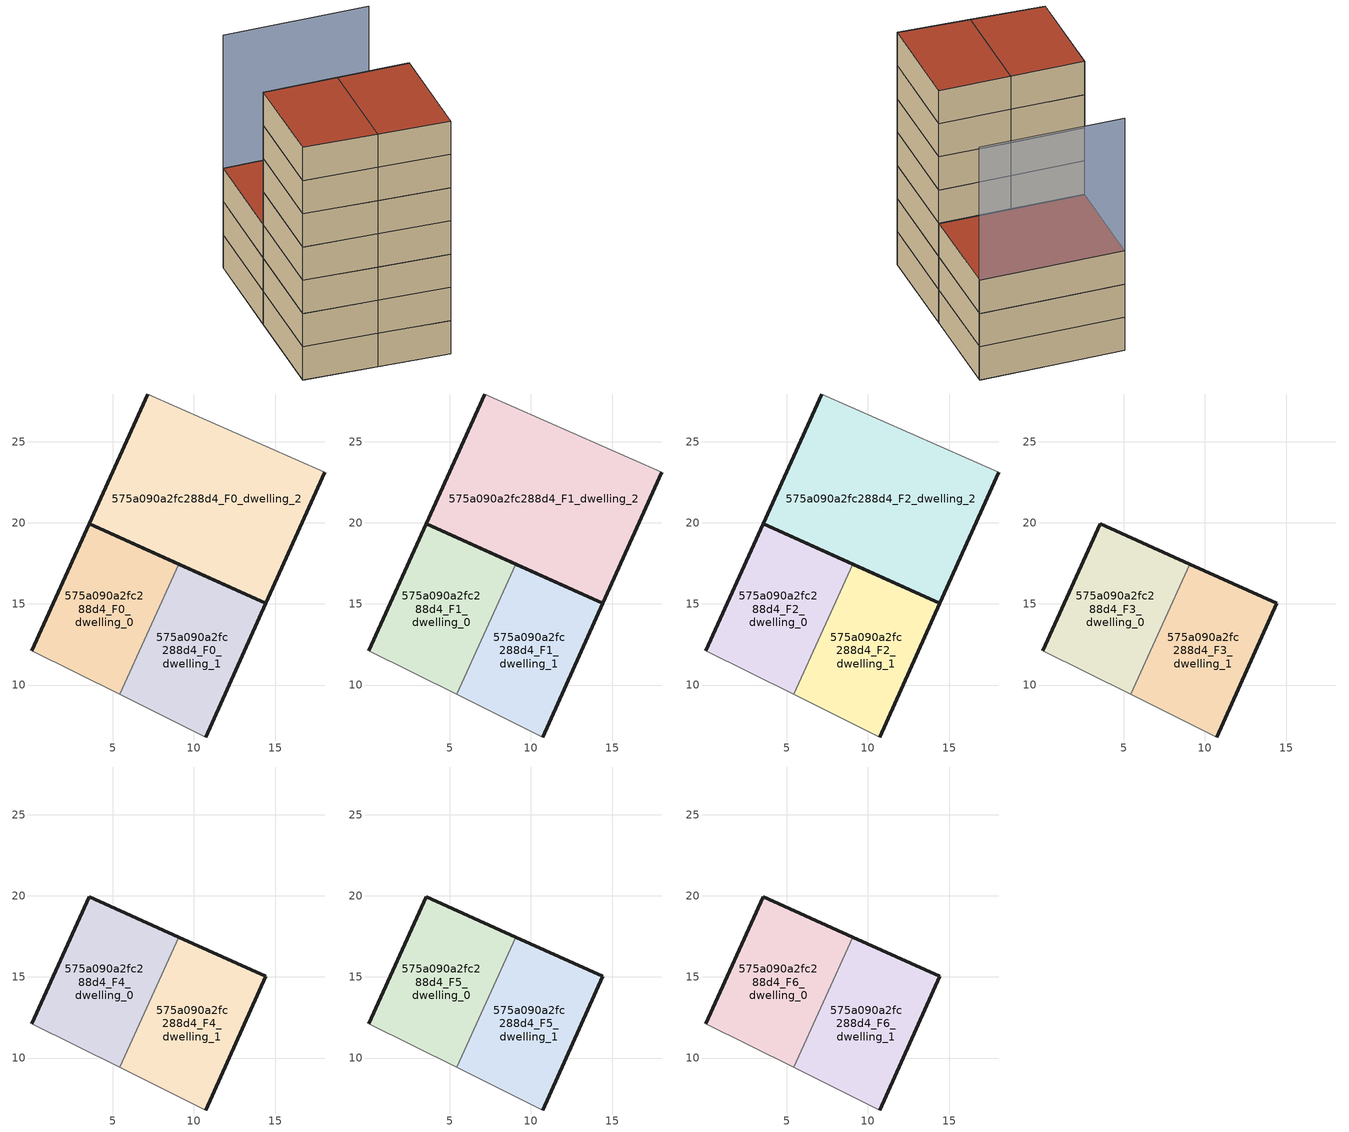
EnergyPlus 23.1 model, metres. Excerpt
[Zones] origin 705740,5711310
575a090a2fc288d4_F0_dwelling_0
 floor ground (EU_floor_Construction): 5.44,9.42 9.05,17.46 3.53,19.94 0,12.12 z0
 wall outside (EU_wall_Construction): 0,12.12 3.53,19.94 9.05,17.46 z0:3
 wall adiabatic (EU_wall_Construction): 5.44,9.42 0,12.12 z0:3
 wall to 575a090a2fc288d4_F0_dwelling_1 (EU_wall_Construction): 9.05,17.46 5.44,9.42 z0:3
575a090a2fc288d4_F0_dwelling_1
 floor ground (EU_floor_Construction): 10.74,6.8 14.44,15.04 9.05,17.46 5.44,9.42 z0
 wall outside (EU_wall_Construction): 9.05,17.46 14.44,15.04 10.74,6.8 z0:3
 wall adiabatic (EU_wall_Construction): 10.74,6.8 5.44,9.42 z0:3
575a090a2fc288d4_F0_dwelling_2
 floor ground (EU_floor_Construction): 14.44,15.04 18.07,23.11 7.15,27.95 3.53,19.94 z0
 wall outside (EU_wall_Construction): 18.07,23.11 14.44,15.04 3.53,19.94 7.15,27.95 z0:3
 wall adiabatic (EU_wall_Construction): 7.15,27.95 18.07,23.11 z0:3
575a090a2fc288d4_F1_dwelling_0
 floor to 575a090a2fc288d4_F0_dwelling_0 (EU_floor_Construction): 5.44,9.42 9.05,17.46 3.53,19.94 0,12.12 z3
 wall outside (EU_wall_Construction): 0,12.12 3.53,19.94 9.05,17.46 z3:6
 wall adiabatic (EU_wall_Construction): 5.44,9.42 0,12.12 z3:6
 wall to 575a090a2fc288d4_F1_dwelling_1 (EU_wall_Construction): 9.05,17.46 5.44,9.42 z3:6
575a090a2fc288d4_F1_dwelling_1
 floor to 575a090a2fc288d4_F0_dwelling_1 (EU_floor_Construction): 10.74,6.8 14.44,15.04 9.05,17.46 5.44,9.42 z3
 wall outside (EU_wall_Construction): 9.05,17.46 14.44,15.04 10.74,6.8 z3:6
 wall adiabatic (EU_wall_Construction): 10.74,6.8 5.44,9.42 z3:6
575a090a2fc288d4_F1_dwelling_2
 floor to 575a090a2fc288d4_F0_dwelling_2 (EU_floor_Construction): 14.44,15.04 18.07,23.11 7.15,27.95 3.53,19.94 z3
 wall outside (EU_wall_Construction): 18.07,23.11 14.44,15.04 3.53,19.94 7.15,27.95 z3:6
 wall adiabatic (EU_wall_Construction): 7.15,27.95 18.07,23.11 z3:6
575a090a2fc288d4_F2_dwelling_0
 floor to 575a090a2fc288d4_F1_dwelling_0 (EU_floor_Construction): 5.44,9.42 9.05,17.46 3.53,19.94 0,12.12 z6
 wall outside (EU_wall_Construction): 0,12.12 3.53,19.94 9.05,17.46 z6:9
 wall adiabatic (EU_wall_Construction): 5.44,9.42 0,12.12 z6:9
 wall to 575a090a2fc288d4_F2_dwelling_1 (EU_wall_Construction): 9.05,17.46 5.44,9.42 z6:9
575a090a2fc288d4_F2_dwelling_1
 floor to 575a090a2fc288d4_F1_dwelling_1 (EU_floor_Construction): 10.74,6.8 14.44,15.04 9.05,17.46 5.44,9.42 z6
 wall outside (EU_wall_Construction): 9.05,17.46 14.44,15.04 10.74,6.8 z6:9
 wall adiabatic (EU_wall_Construction): 10.74,6.8 5.44,9.42 z6:9
575a090a2fc288d4_F2_dwelling_2
 floor to 575a090a2fc288d4_F1_dwelling_2 (EU_floor_Construction): 14.44,15.04 18.07,23.11 7.15,27.95 3.53,19.94 z6
 wall outside (EU_wall_Construction): 18.07,23.11 14.44,15.04 3.53,19.94 7.15,27.95 z6:9
 wall adiabatic (EU_wall_Construction): 7.15,27.95 18.07,23.11 z6:9
 roof outside (EU_roof_Construction): 18.07,23.11 14.44,15.04 3.53,19.94 7.15,27.95 z9
575a090a2fc288d4_F3_dwelling_0
 floor to 575a090a2fc288d4_F2_dwelling_0 (EU_floor_Construction): 5.44,9.42 9.05,17.46 3.53,19.94 0,12.12 z9
 wall outside (EU_wall_Construction): 0,12.12 3.53,19.94 9.05,17.46 z9:12
 wall adiabatic (EU_wall_Construction): 5.44,9.42 0,12.12 z9:12
 wall to 575a090a2fc288d4_F3_dwelling_1 (EU_wall_Construction): 9.05,17.46 5.44,9.42 z9:12
575a090a2fc288d4_F3_dwelling_1
 floor to 575a090a2fc288d4_F2_dwelling_1 (EU_floor_Construction): 10.74,6.8 14.44,15.04 9.05,17.46 5.44,9.42 z9
 wall outside (EU_wall_Construction): 9.05,17.46 14.44,15.04 10.74,6.8 z9:12
 wall adiabatic (EU_wall_Construction): 10.74,6.8 5.44,9.42 z9:12
575a090a2fc288d4_F4_dwelling_0
 floor to 575a090a2fc288d4_F3_dwelling_0 (EU_floor_Construction): 5.44,9.42 9.05,17.46 3.53,19.94 0,12.12 z12
 wall outside (EU_wall_Construction): 0,12.12 3.53,19.94 9.05,17.46 z12:15
 wall adiabatic (EU_wall_Construction): 5.44,9.42 0,12.12 z12:15
 wall to 575a090a2fc288d4_F4_dwelling_1 (EU_wall_Construction): 9.05,17.46 5.44,9.42 z12:15
575a090a2fc288d4_F4_dwelling_1
 floor to 575a090a2fc288d4_F3_dwelling_1 (EU_floor_Construction): 10.74,6.8 14.44,15.04 9.05,17.46 5.44,9.42 z12
 wall outside (EU_wall_Construction): 9.05,17.46 14.44,15.04 10.74,6.8 z12:15
 wall adiabatic (EU_wall_Construction): 10.74,6.8 5.44,9.42 z12:15
575a090a2fc288d4_F5_dwelling_0
 floor to 575a090a2fc288d4_F4_dwelling_0 (EU_floor_Construction): 5.44,9.42 9.05,17.46 3.53,19.94 0,12.12 z15
 wall outside (EU_wall_Construction): 0,12.12 3.53,19.94 9.05,17.46 z15:18
 wall adiabatic (EU_wall_Construction): 5.44,9.42 0,12.12 z15:18
 wall to 575a090a2fc288d4_F5_dwelling_1 (EU_wall_Construction): 9.05,17.46 5.44,9.42 z15:18
575a090a2fc288d4_F5_dwelling_1
 floor to 575a090a2fc288d4_F4_dwelling_1 (EU_floor_Construction): 10.74,6.8 14.44,15.04 9.05,17.46 5.44,9.42 z15
 wall outside (EU_wall_Construction): 9.05,17.46 14.44,15.04 10.74,6.8 z15:18
 wall adiabatic (EU_wall_Construction): 10.74,6.8 5.44,9.42 z15:18
575a090a2fc288d4_F6_dwelling_0
 floor to 575a090a2fc288d4_F5_dwelling_0 (EU_floor_Construction): 5.44,9.42 9.05,17.46 3.53,19.94 0,12.12 z18
 wall outside (EU_wall_Construction): 0,12.12 3.53,19.94 9.05,17.46 z18:21
 wall adiabatic (EU_wall_Construction): 5.44,9.42 0,12.12 z18:21
 wall to 575a090a2fc288d4_F6_dwelling_1 (EU_wall_Construction): 9.05,17.46 5.44,9.42 z18:21
 roof outside (EU_roof_Construction): 9.05,17.46 5.44,9.42 0,12.12 3.53,19.94 z21
575a090a2fc288d4_F6_dwelling_1
 floor to 575a090a2fc288d4_F5_dwelling_1 (EU_floor_Construction): 10.74,6.8 14.44,15.04 9.05,17.46 5.44,9.42 z18
 wall outside (EU_wall_Construction): 9.05,17.46 14.44,15.04 10.74,6.8 z18:21
 wall adiabatic (EU_wall_Construction): 10.74,6.8 5.44,9.42 z18:21
 roof outside (EU_roof_Construction): 14.44,15.04 10.74,6.8 5.44,9.42 9.05,17.46 z21
shading: 18.05,23.07 7.15,27.95 z0:21
[Building]
EU S2 Campaign: North Axis=0; Terrain=City; Solar Distribution=FullExterior
[Site:Location]
London: Latitude=51.5; Longitude=-0.5; Time Zone=0; Elevation=25
[SizingPeriod:WeatherFileDays]
AnnualSizingPeriod: Begin Month=1; Begin Day of Month=1; End Month=12; End Day of Month=31; Day of Week for Start Day=Monday; Use Weather File Daylight Saving Period=No; Use Weather File Rain and Snow Indicators=No
[MATERIAL]
EU_InternalMass_Material: Roughness=MediumRough; Thickness=0.1; Conductivity=1; Density=1800; Specific Heat=900; Thermal Absorptance=0.9; Solar Absorptance=0.7; Visible Absorptance=0.7
[MATERIAL:NOMASS] Roughness=MediumRough; Thermal Absorptance=0.9; Solar Absorptance=0.7; Visible Absorptance=0.7
Name | Thermal Resistance
EU_wall_NoMass | 1.04674
EU_roof_NoMass | 4.32442
EU_floor_NoMass | 2.04616
[CONSTRUCTION]
EU_wall_Construction: EU_wall_NoMass
EU_roof_Construction: EU_roof_NoMass
EU_floor_Construction: EU_floor_NoMass
EU_InternalMass_Construction: EU_InternalMass_Material
[ZONE] Type=1; Multiplier=1; Ceiling Height=autocalculate; Floor Area=autocalculate; Part of Total Floor Area=Yes
Name | Volume
575a090a2fc288d4_F0_dwelling_0 | 158.047
575a090a2fc288d4_F1_dwelling_0; 575a090a2fc288d4_F2_dwelling_0; 575a090a2fc288d4_F3_dwelling_0; 575a090a2fc288d4_F4_dwelling_0; 575a090a2fc288d4_F5_dwelling_0; 575a090a2fc288d4_F6_dwelling_0 | 158.048
575a090a2fc288d4_F0_dwelling_1 | 158.039
575a090a2fc288d4_F1_dwelling_1; 575a090a2fc288d4_F2_dwelling_1; 575a090a2fc288d4_F3_dwelling_1; 575a090a2fc288d4_F4_dwelling_1; 575a090a2fc288d4_F5_dwelling_1; 575a090a2fc288d4_F6_dwelling_1 | 158.038
575a090a2fc288d4_F0_dwelling_2 | 316.082
575a090a2fc288d4_F1_dwelling_2; 575a090a2fc288d4_F2_dwelling_2 | 316.083
[INTERNALMASS] Construction=EU_InternalMass_Construction
Name | Zone or ZoneList | Surface Area
575a090a2fc288d4_F0_dwelling_0_EU_InternalMass | 575a090a2fc288d4_F0_dwelling_0 | 52.6825
575a090a2fc288d4_F0_dwelling_1_EU_InternalMass | 575a090a2fc288d4_F0_dwelling_1 | 52.6793
575a090a2fc288d4_F0_dwelling_2_EU_InternalMass | 575a090a2fc288d4_F0_dwelling_2 | 105.361
575a090a2fc288d4_F1_dwelling_0_EU_InternalMass | 575a090a2fc288d4_F1_dwelling_0 | 52.6825
575a090a2fc288d4_F1_dwelling_1_EU_InternalMass | 575a090a2fc288d4_F1_dwelling_1 | 52.6793
575a090a2fc288d4_F1_dwelling_2_EU_InternalMass | 575a090a2fc288d4_F1_dwelling_2 | 105.361
575a090a2fc288d4_F2_dwelling_0_EU_InternalMass | 575a090a2fc288d4_F2_dwelling_0 | 52.6825
575a090a2fc288d4_F2_dwelling_1_EU_InternalMass | 575a090a2fc288d4_F2_dwelling_1 | 52.6793
575a090a2fc288d4_F2_dwelling_2_EU_InternalMass | 575a090a2fc288d4_F2_dwelling_2 | 105.361
575a090a2fc288d4_F3_dwelling_0_EU_InternalMass | 575a090a2fc288d4_F3_dwelling_0 | 56.9402
575a090a2fc288d4_F3_dwelling_1_EU_InternalMass | 575a090a2fc288d4_F3_dwelling_1 | 153.778
575a090a2fc288d4_F4_dwelling_0_EU_InternalMass | 575a090a2fc288d4_F4_dwelling_0 | 56.9402
575a090a2fc288d4_F4_dwelling_1_EU_InternalMass | 575a090a2fc288d4_F4_dwelling_1 | 153.778
575a090a2fc288d4_F5_dwelling_0_EU_InternalMass | 575a090a2fc288d4_F5_dwelling_0 | 56.9402
575a090a2fc288d4_F5_dwelling_1_EU_InternalMass | 575a090a2fc288d4_F5_dwelling_1 | 153.778
575a090a2fc288d4_F6_dwelling_0_EU_InternalMass | 575a090a2fc288d4_F6_dwelling_0 | 56.9402
575a090a2fc288d4_F6_dwelling_1_EU_InternalMass | 575a090a2fc288d4_F6_dwelling_1 | 153.778
[OTHEREQUIPMENT] Fuel Type=Electricity; Design Level Calculation Method=Watts/Area; Power per Zone Floor Area=1; Fraction Latent=0; Fraction Radiant=0; Fraction Lost=0; Carbon Dioxide Generation Rate=0; EndUse Subcategory=EU_Step8_InternalGains
Name | Zone or ZoneList or Space or SpaceList | Schedule
EU_Step8_InternalGain_575a090a2fc288d4_F0_dwelling_0_f000 | 575a090a2fc288d4_F0_dwelling_0 | EU_Step8_GainSchedule_575a090a2fc288d4_F0_dwelling_0_f000
EU_Step8_InternalGain_575a090a2fc288d4_F0_dwelling_1_f000 | 575a090a2fc288d4_F0_dwelling_1 | EU_Step8_GainSchedule_575a090a2fc288d4_F0_dwelling_1_f000
EU_Step8_InternalGain_575a090a2fc288d4_F0_dwelling_2_f000 | 575a090a2fc288d4_F0_dwelling_2 | EU_Step8_GainSchedule_575a090a2fc288d4_F0_dwelling_2_f000
EU_Step8_InternalGain_575a090a2fc288d4_F1_dwelling_0_f000 | 575a090a2fc288d4_F1_dwelling_0 | EU_Step8_GainSchedule_575a090a2fc288d4_F1_dwelling_0_f000
EU_Step8_InternalGain_575a090a2fc288d4_F1_dwelling_1_f000 | 575a090a2fc288d4_F1_dwelling_1 | EU_Step8_GainSchedule_575a090a2fc288d4_F1_dwelling_1_f000
EU_Step8_InternalGain_575a090a2fc288d4_F1_dwelling_2_f000 | 575a090a2fc288d4_F1_dwelling_2 | EU_Step8_GainSchedule_575a090a2fc288d4_F1_dwelling_2_f000
EU_Step8_InternalGain_575a090a2fc288d4_F2_dwelling_0_f000 | 575a090a2fc288d4_F2_dwelling_0 | EU_Step8_GainSchedule_575a090a2fc288d4_F2_dwelling_0_f000
EU_Step8_InternalGain_575a090a2fc288d4_F2_dwelling_1_f000 | 575a090a2fc288d4_F2_dwelling_1 | EU_Step8_GainSchedule_575a090a2fc288d4_F2_dwelling_1_f000
EU_Step8_InternalGain_575a090a2fc288d4_F2_dwelling_2_f000 | 575a090a2fc288d4_F2_dwelling_2 | EU_Step8_GainSchedule_575a090a2fc288d4_F2_dwelling_2_f000
EU_Step8_InternalGain_575a090a2fc288d4_F3_dwelling_0_f000 | 575a090a2fc288d4_F3_dwelling_0 | EU_Step8_GainSchedule_575a090a2fc288d4_F3_dwelling_0_f000
EU_Step8_InternalGain_575a090a2fc288d4_F3_dwelling_1_f000 | 575a090a2fc288d4_F3_dwelling_1 | EU_Step8_GainSchedule_575a090a2fc288d4_F3_dwelling_1_f000
EU_Step8_InternalGain_575a090a2fc288d4_F4_dwelling_0_f000 | 575a090a2fc288d4_F4_dwelling_0 | EU_Step8_GainSchedule_575a090a2fc288d4_F4_dwelling_0_f000
EU_Step8_InternalGain_575a090a2fc288d4_F4_dwelling_1_f000 | 575a090a2fc288d4_F4_dwelling_1 | EU_Step8_GainSchedule_575a090a2fc288d4_F4_dwelling_1_f000
EU_Step8_InternalGain_575a090a2fc288d4_F5_dwelling_0_f000 | 575a090a2fc288d4_F5_dwelling_0 | EU_Step8_GainSchedule_575a090a2fc288d4_F5_dwelling_0_f000
EU_Step8_InternalGain_575a090a2fc288d4_F5_dwelling_1_f000 | 575a090a2fc288d4_F5_dwelling_1 | EU_Step8_GainSchedule_575a090a2fc288d4_F5_dwelling_1_f000
EU_Step8_InternalGain_575a090a2fc288d4_F6_dwelling_0_f000 | 575a090a2fc288d4_F6_dwelling_0 | EU_Step8_GainSchedule_575a090a2fc288d4_F6_dwelling_0_f000
EU_Step8_InternalGain_575a090a2fc288d4_F6_dwelling_1_f000 | 575a090a2fc288d4_F6_dwelling_1 | EU_Step8_GainSchedule_575a090a2fc288d4_F6_dwelling_1_f000
[ZONEVENTILATION:DESIGNFLOWRATE] Schedule=EU_AlwaysOn; Design Flow Rate Calculation Method=AirChanges/Hour; Air Changes per Hour=0.488719; Ventilation Type=Natural; Fan Pressure Rise=0; Fan Total Efficiency=1; Constant Term Coefficient=1; Temperature Term Coefficient=0; Velocity Term Coefficient=0; Velocity Squared Term Coefficient=0; Minimum Indoor Temperature=-100; Maximum Indoor Temperature=100; Delta Temperature=-100; Minimum Outdoor Temperature=-100; Maximum Outdoor Temperature=100; Maximum Wind Speed=40
Name | Zone or ZoneList or Space or SpaceList
EU_ConstantAir_575a090a2fc288d4_F0_dwelling_0 | 575a090a2fc288d4_F0_dwelling_0
EU_ConstantAir_575a090a2fc288d4_F0_dwelling_1 | 575a090a2fc288d4_F0_dwelling_1
EU_ConstantAir_575a090a2fc288d4_F0_dwelling_2 | 575a090a2fc288d4_F0_dwelling_2
EU_ConstantAir_575a090a2fc288d4_F1_dwelling_0 | 575a090a2fc288d4_F1_dwelling_0
EU_ConstantAir_575a090a2fc288d4_F1_dwelling_1 | 575a090a2fc288d4_F1_dwelling_1
EU_ConstantAir_575a090a2fc288d4_F1_dwelling_2 | 575a090a2fc288d4_F1_dwelling_2
EU_ConstantAir_575a090a2fc288d4_F2_dwelling_0 | 575a090a2fc288d4_F2_dwelling_0
EU_ConstantAir_575a090a2fc288d4_F2_dwelling_1 | 575a090a2fc288d4_F2_dwelling_1
EU_ConstantAir_575a090a2fc288d4_F2_dwelling_2 | 575a090a2fc288d4_F2_dwelling_2
EU_ConstantAir_575a090a2fc288d4_F3_dwelling_0 | 575a090a2fc288d4_F3_dwelling_0
EU_ConstantAir_575a090a2fc288d4_F3_dwelling_1 | 575a090a2fc288d4_F3_dwelling_1
EU_ConstantAir_575a090a2fc288d4_F4_dwelling_0 | 575a090a2fc288d4_F4_dwelling_0
EU_ConstantAir_575a090a2fc288d4_F4_dwelling_1 | 575a090a2fc288d4_F4_dwelling_1
EU_ConstantAir_575a090a2fc288d4_F5_dwelling_0 | 575a090a2fc288d4_F5_dwelling_0
EU_ConstantAir_575a090a2fc288d4_F5_dwelling_1 | 575a090a2fc288d4_F5_dwelling_1
EU_ConstantAir_575a090a2fc288d4_F6_dwelling_0 | 575a090a2fc288d4_F6_dwelling_0
EU_ConstantAir_575a090a2fc288d4_F6_dwelling_1 | 575a090a2fc288d4_F6_dwelling_1
[HVACTEMPLATE:THERMOSTAT] Constant Heating Setpoint=20; Constant Cooling Setpoint=50
EU_HeatOnly_575a090a2fc288d4_F0_dwelling_0; EU_HeatOnly_575a090a2fc288d4_F0_dwelling_1; EU_HeatOnly_575a090a2fc288d4_F0_dwelling_2; EU_HeatOnly_575a090a2fc288d4_F1_dwelling_0; EU_HeatOnly_575a090a2fc288d4_F1_dwelling_1; EU_HeatOnly_575a090a2fc288d4_F1_dwelling_2; EU_HeatOnly_575a090a2fc288d4_F2_dwelling_0; EU_HeatOnly_575a090a2fc288d4_F2_dwelling_1; EU_HeatOnly_575a090a2fc288d4_F2_dwelling_2; EU_HeatOnly_575a090a2fc288d4_F3_dwelling_0; EU_HeatOnly_575a090a2fc288d4_F3_dwelling_1; EU_HeatOnly_575a090a2fc288d4_F4_dwelling_0; EU_HeatOnly_575a090a2fc288d4_F4_dwelling_1; EU_HeatOnly_575a090a2fc288d4_F5_dwelling_0; EU_HeatOnly_575a090a2fc288d4_F5_dwelling_1; EU_HeatOnly_575a090a2fc288d4_F6_dwelling_0; EU_HeatOnly_575a090a2fc288d4_F6_dwelling_1
[HVACTEMPLATE:ZONE:IDEALLOADSAIRSYSTEM] System Availability Schedule=EU_AlwaysOn; Maximum Heating Supply Air Temperature=50; Minimum Cooling Supply Air Temperature=13; Maximum Heating Supply Air Humidity Ratio=0.0156; Minimum Cooling Supply Air Humidity Ratio=0.0077; Heating Limit=NoLimit; Cooling Limit=NoLimit; Heating Availability Schedule=EU_AlwaysOn; Cooling Availability Schedule=EU_CoolingOff; Dehumidification Control Type=ConstantSensibleHeatRatio; Cooling Sensible Heat Ratio=0.7; Dehumidification Setpoint=60; Humidification Control Type=None; Humidification Setpoint=30; Outdoor Air Method=None; Outdoor Air Flow Rate per Person=0.00944; Outdoor Air Flow Rate per Zone Floor Area=0; Outdoor Air Flow Rate per Zone=0; Demand Controlled Ventilation Type=None; Outdoor Air Economizer Type=NoEconomizer; Heat Recovery Type=None; Sensible Heat Recovery Effectiveness=0.7; Latent Heat Recovery Effectiveness=0.65
Name | Template Thermostat
575a090a2fc288d4_F0_dwelling_0 | EU_HeatOnly_575a090a2fc288d4_F0_dwelling_0
575a090a2fc288d4_F0_dwelling_1 | EU_HeatOnly_575a090a2fc288d4_F0_dwelling_1
575a090a2fc288d4_F0_dwelling_2 | EU_HeatOnly_575a090a2fc288d4_F0_dwelling_2
575a090a2fc288d4_F1_dwelling_0 | EU_HeatOnly_575a090a2fc288d4_F1_dwelling_0
575a090a2fc288d4_F1_dwelling_1 | EU_HeatOnly_575a090a2fc288d4_F1_dwelling_1
575a090a2fc288d4_F1_dwelling_2 | EU_HeatOnly_575a090a2fc288d4_F1_dwelling_2
575a090a2fc288d4_F2_dwelling_0 | EU_HeatOnly_575a090a2fc288d4_F2_dwelling_0
575a090a2fc288d4_F2_dwelling_1 | EU_HeatOnly_575a090a2fc288d4_F2_dwelling_1
575a090a2fc288d4_F2_dwelling_2 | EU_HeatOnly_575a090a2fc288d4_F2_dwelling_2
575a090a2fc288d4_F3_dwelling_0 | EU_HeatOnly_575a090a2fc288d4_F3_dwelling_0
575a090a2fc288d4_F3_dwelling_1 | EU_HeatOnly_575a090a2fc288d4_F3_dwelling_1
575a090a2fc288d4_F4_dwelling_0 | EU_HeatOnly_575a090a2fc288d4_F4_dwelling_0
575a090a2fc288d4_F4_dwelling_1 | EU_HeatOnly_575a090a2fc288d4_F4_dwelling_1
575a090a2fc288d4_F5_dwelling_0 | EU_HeatOnly_575a090a2fc288d4_F5_dwelling_0
575a090a2fc288d4_F5_dwelling_1 | EU_HeatOnly_575a090a2fc288d4_F5_dwelling_1
575a090a2fc288d4_F6_dwelling_0 | EU_HeatOnly_575a090a2fc288d4_F6_dwelling_0
575a090a2fc288d4_F6_dwelling_1 | EU_HeatOnly_575a090a2fc288d4_F6_dwelling_1
[SIZING:ZONE] Zone Cooling Design Supply Air Temperature Input Method=SupplyAirTemperature; Zone Cooling Design Supply Air Temperature=13; Zone Heating Design Supply Air Temperature Input Method=SupplyAirTemperature; Zone Heating Design Supply Air Temperature=50; Zone Cooling Design Supply Air Humidity Ratio=0.008; Zone Heating Design Supply Air Humidity Ratio=0.008; Cooling Design Air Flow Method=DesignDay; Cooling Design Air Flow Rate=0; Cooling Minimum Air Flow per Zone Floor Area=0.000762; Cooling Minimum Air Flow=0; Cooling Minimum Air Flow Fraction=0.2; Heating Design Air Flow Method=DesignDay; Heating Design Air Flow Rate=0; Heating Maximum Air Flow per Zone Floor Area=0.002032; Heating Maximum Air Flow=0.141576; Heating Maximum Air Flow Fraction=0.3; Account for Dedicated Outdoor Air System=No; Dedicated Outdoor Air System Control Strategy=NeutralSupplyAir; Dedicated Outdoor Air Low Setpoint Temperature for Design=autosize; Dedicated Outdoor Air High Setpoint Temperature for Design=autosize; Zone Load Sizing Method=Sensible Load Only No Latent Load; Zone Latent Cooling Design Supply Air Humidity Ratio Input Method=HumidityRatioDifference; Zone Cooling Design Supply Air Humidity Ratio Difference=0.005; Zone Latent Heating Design Supply Air Humidity Ratio Input Method=HumidityRatioDifference; Zone Humidification Design Supply Air Humidity Ratio Difference=0.005
575a090a2fc288d4_F0_dwelling_0; 575a090a2fc288d4_F0_dwelling_1; 575a090a2fc288d4_F0_dwelling_2; 575a090a2fc288d4_F1_dwelling_0; 575a090a2fc288d4_F1_dwelling_1; 575a090a2fc288d4_F1_dwelling_2; 575a090a2fc288d4_F2_dwelling_0; 575a090a2fc288d4_F2_dwelling_1; 575a090a2fc288d4_F2_dwelling_2; 575a090a2fc288d4_F3_dwelling_0; 575a090a2fc288d4_F3_dwelling_1; 575a090a2fc288d4_F4_dwelling_0; 575a090a2fc288d4_F4_dwelling_1; 575a090a2fc288d4_F5_dwelling_0; 575a090a2fc288d4_F5_dwelling_1; 575a090a2fc288d4_F6_dwelling_0; 575a090a2fc288d4_F6_dwelling_1
[SCHEDULE:CONSTANT]
Name | Hourly Value
EU_AlwaysOn | 1
EU_CoolingOff | 0
[SCHEDULE:FILE] Column Number=1; Rows to Skip at Top=0; Number of Hours of Data=8760; Column Separator=Comma; Interpolate to Timestep=No; Minutes per Item=60; Adjust Schedule for Daylight Savings=Yes
Name | File
EU_Step8_GainSchedule_575a090a2fc288d4_F0_dwelling_0_f000 | ../../schedules/575a090a2fc288d4/575a090a2fc288d4_F0_dwelling_0_f000_gain.csv
EU_Step8_GainSchedule_575a090a2fc288d4_F0_dwelling_1_f000 | ../../schedules/575a090a2fc288d4/575a090a2fc288d4_F0_dwelling_1_f000_gain.csv
EU_Step8_GainSchedule_575a090a2fc288d4_F0_dwelling_2_f000 | ../../schedules/575a090a2fc288d4/575a090a2fc288d4_F0_dwelling_2_f000_gain.csv
EU_Step8_GainSchedule_575a090a2fc288d4_F1_dwelling_0_f000 | ../../schedules/575a090a2fc288d4/575a090a2fc288d4_F1_dwelling_0_f000_gain.csv
EU_Step8_GainSchedule_575a090a2fc288d4_F1_dwelling_1_f000 | ../../schedules/575a090a2fc288d4/575a090a2fc288d4_F1_dwelling_1_f000_gain.csv
EU_Step8_GainSchedule_575a090a2fc288d4_F1_dwelling_2_f000 | ../../schedules/575a090a2fc288d4/575a090a2fc288d4_F1_dwelling_2_f000_gain.csv
EU_Step8_GainSchedule_575a090a2fc288d4_F2_dwelling_0_f000 | ../../schedules/575a090a2fc288d4/575a090a2fc288d4_F2_dwelling_0_f000_gain.csv
EU_Step8_GainSchedule_575a090a2fc288d4_F2_dwelling_1_f000 | ../../schedules/575a090a2fc288d4/575a090a2fc288d4_F2_dwelling_1_f000_gain.csv
EU_Step8_GainSchedule_575a090a2fc288d4_F2_dwelling_2_f000 | ../../schedules/575a090a2fc288d4/575a090a2fc288d4_F2_dwelling_2_f000_gain.csv
EU_Step8_GainSchedule_575a090a2fc288d4_F3_dwelling_0_f000 | ../../schedules/575a090a2fc288d4/575a090a2fc288d4_F3_dwelling_0_f000_gain.csv
EU_Step8_GainSchedule_575a090a2fc288d4_F3_dwelling_1_f000 | ../../schedules/575a090a2fc288d4/575a090a2fc288d4_F3_dwelling_1_f000_gain.csv
EU_Step8_GainSchedule_575a090a2fc288d4_F4_dwelling_0_f000 | ../../schedules/575a090a2fc288d4/575a090a2fc288d4_F4_dwelling_0_f000_gain.csv
EU_Step8_GainSchedule_575a090a2fc288d4_F4_dwelling_1_f000 | ../../schedules/575a090a2fc288d4/575a090a2fc288d4_F4_dwelling_1_f000_gain.csv
EU_Step8_GainSchedule_575a090a2fc288d4_F5_dwelling_0_f000 | ../../schedules/575a090a2fc288d4/575a090a2fc288d4_F5_dwelling_0_f000_gain.csv
EU_Step8_GainSchedule_575a090a2fc288d4_F5_dwelling_1_f000 | ../../schedules/575a090a2fc288d4/575a090a2fc288d4_F5_dwelling_1_f000_gain.csv
EU_Step8_GainSchedule_575a090a2fc288d4_F6_dwelling_0_f000 | ../../schedules/575a090a2fc288d4/575a090a2fc288d4_F6_dwelling_0_f000_gain.csv
EU_Step8_GainSchedule_575a090a2fc288d4_F6_dwelling_1_f000 | ../../schedules/575a090a2fc288d4/575a090a2fc288d4_F6_dwelling_1_f000_gain.csv
